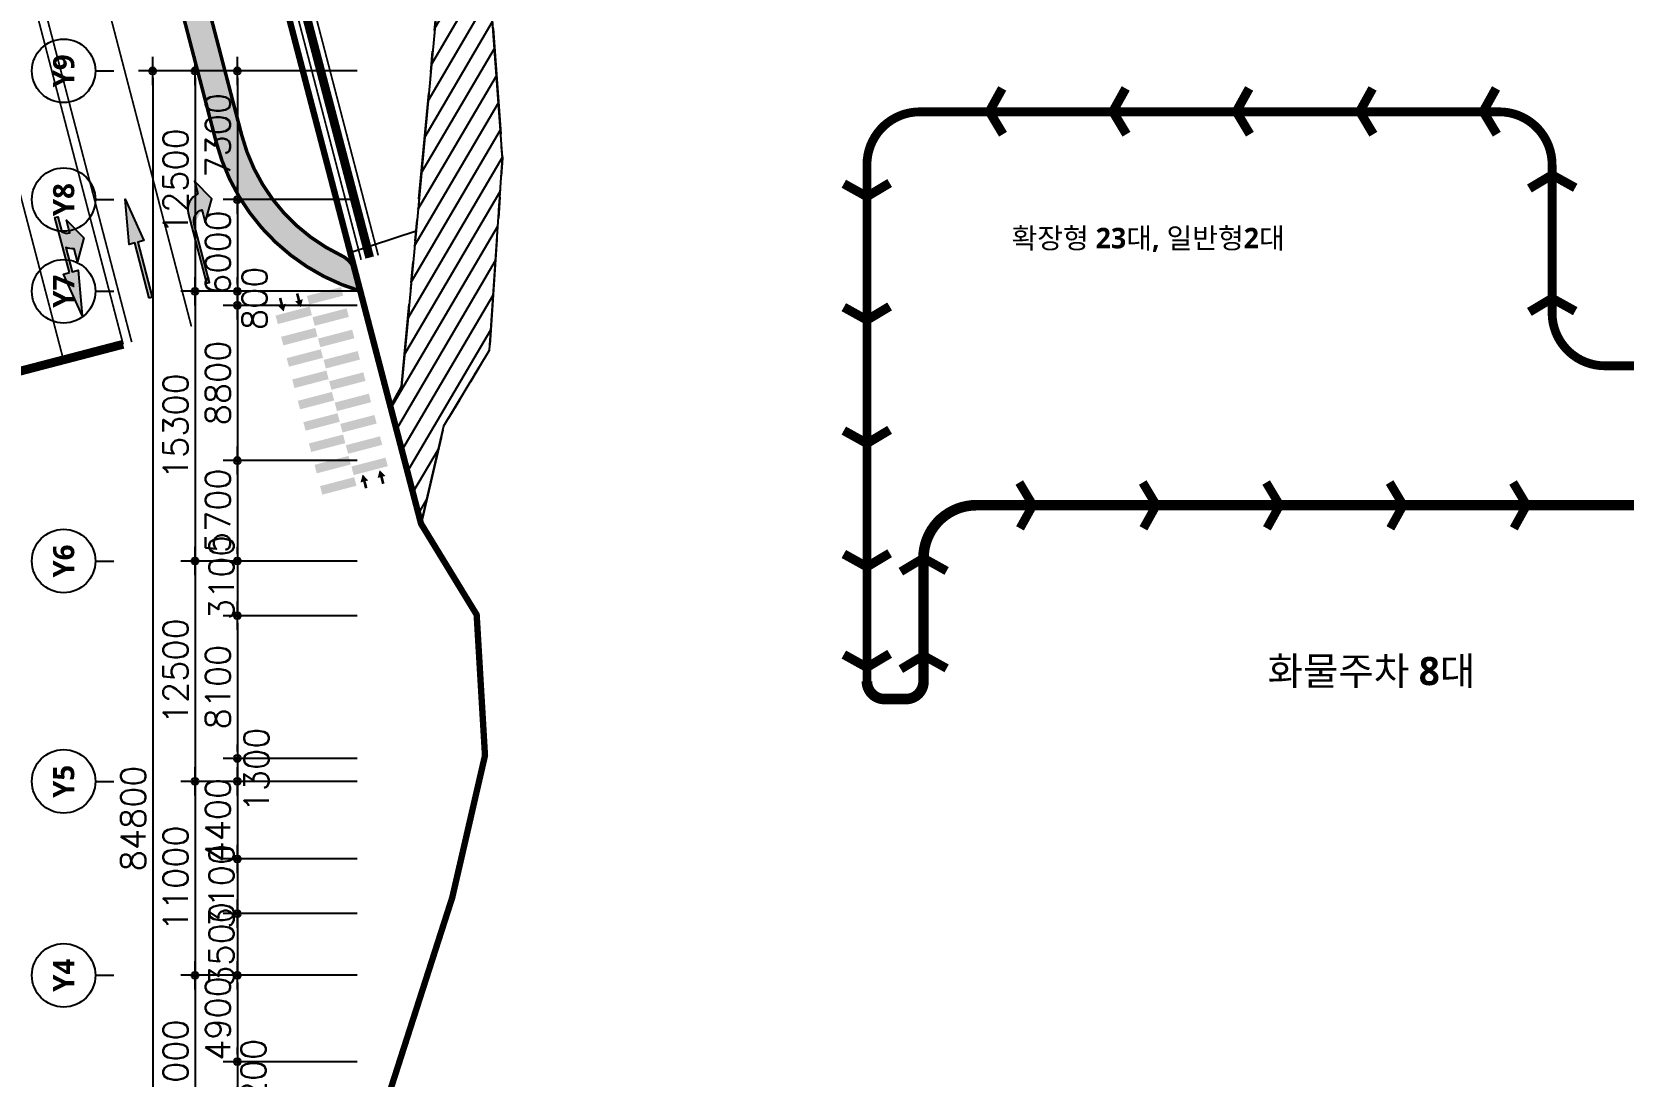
# Model space of a CAD drawing. Header units: millimetres. Extents: x 8000 to 190005487, y 8000 to 455456909.
# Drawn here: x 386411 to 476646, y 97260 to 156498 of the extents above; entities that cross this region are included whole.
import ezdxf
from ezdxf.enums import TextEntityAlignment as Align
from ezdxf.xclip import XClip

# ---------------------------------------------------------------- set-up
doc = ezdxf.new("R2010")
doc.units = ezdxf.units.MM
doc.header["$LTSCALE"] = 800
doc.header["$MEASUREMENT"] = 0
doc.header["$XCLIPFRAME"] = 0
doc.header["$PDSIZE"] = -10
for name, pattern in [('CENTER', [2, 1.25, -0.25, 0.25, -0.25]), ('HID', [2, 1.1, -0.9]), ('PHANTOM2', [31.75, 15.875, -3.175, 3.175, -3.175, 3.175, -3.175]), ('XREF_BASE$0$PHANTOM', [63.5, 31.75, -6.35, 6.35, -6.35, 6.35, -6.35]), ('XREF_BASE$0$PHANTOMX2', [5, 2.5, -0.5, 0.5, -0.5, 0.5, -0.5])]:
    doc.linetypes.add(name, pattern=pattern)
doc.layers.get('0').update_dxf_attribs({"linetype": 'CONTINUOUS'})
doc.layers.get('Defpoints').update_dxf_attribs({"color": 153, "linetype": 'CONTINUOUS'})
for name, color, linetype in [('1-지적선', 3, 'CONTINUOUS'), ('3-노면표시', 7, 'CONTINUOUS'), ('9', 3, 'CONTINUOUS'), ('CAA002', 30, 'CONTINUOUS'), ('COL', 2, 'CONTINUOUS'), ('LSMD_CONT_LDREG_41500', 1, 'CONTINUOUS'), ('rndur', 1, 'CONTINUOUS'), ('X-SEC-종$0$A-ST-AXIS-BUB', 7, 'CONTINUOUS'), ('XREF_BASE$0$CE_PROPERTY LINE', 2, 'XREF_BASE$0$PHANTOM'), ('사업부지', 7, 'CONTINUOUS'), ('성토옹벽', 6, 'CONTINUOUS')]:
    doc.layers.add(name, color=color, linetype=linetype)
doc.layers.add('A-MKXS-TEXT1', color=3, linetype='CONTINUOUS', lineweight=25)
doc.styles.add('SH_대대리576', font='')
doc.styles.get("Standard").update_dxf_attribs({"font": 'SIMPLEX.shx'})
doc.styles.get('SH_대대리576').set_extended_font_data('NanumGothic', bold=True)
doc.dimstyles.new('SHP 600', dxfattribs={"dimscale": 400, "dimtxt": 3.5, "dimasz": 1, "dimexe": 2, "dimexo": 2, "dimgap": 1, "dimtad": 1, "dimdec": 0, "dimzin": 0, "dimdsep": 46, "dimtxsty": 'Standard', "dimblk": 'DIMDOT', "dimcen": 0.09, "dimclrt": 3, "dimadec": 0, "dimazin": 1, "dimtfac": 1, "dimtdec": 0, "dimtix": 1, "dimtmove": 2, "dimatfit": 0, "dimldrblk": 'DIMDOT', "dimfxl": 1, "dimtfillclr": 3, "dimtolj": 1, "dimtzin": 0, "dimarcsym": 0})

# ---------------------------------------------------------------- blocks, each defined once
blk = doc.blocks.new('DIMDOT')
at = {"color": 0}
blk.add_line((-2, 0), (2, 0), dxfattribs=at)
for radius in [0.5, 0.25]:
    blk.add_circle((0, 0), radius, dxfattribs=at)
blk = doc.blocks.new('*D1110')
at = {"color": 0, "lineweight": -2}
for p, q in [((404865, 154281), (392465, 154281)), ((393265, 153881), (393265, 69881)), ((404865, 69481), (392465, 69481))]:
    blk.add_line(p, q, dxfattribs=at)
at = {"layer": 'Defpoints', "color": 0}
for p in [(405665, 154281), (393265, 69481), (405665, 69481)]:
    blk.add_point(p, dxfattribs=at)
at = {"color": 0, "linetype": 'ByBlock', "lineweight": -2, "xscale": 400, "yscale": 400, "zscale": 400}
for p, rotation in [((393265, 154281), 90), ((393265, 69481), 270)]:
    blk.add_blockref('DIMDOT', p, dxfattribs=dict(at, rotation=rotation))
at = {"color": 3, "insert": (392165, 111881), "char_height": 1400, "attachment_point": 5, "rotation": 90}
blk.add_mtext('\\A1;84800', dxfattribs=at)
blk = doc.blocks.new('*D1113')
at = {"color": 0, "lineweight": -2}
for p, q in [((404865, 102981), (394865, 102981)), ((395665, 102581), (395665, 92381)), ((404865, 91981), (394865, 91981))]:
    blk.add_line(p, q, dxfattribs=at)
at = {"layer": 'Defpoints', "color": 0}
for p in [(405665, 102981), (395665, 91981), (405665, 91981)]:
    blk.add_point(p, dxfattribs=at)
at = {"color": 0, "linetype": 'ByBlock', "lineweight": -2, "xscale": 400, "yscale": 400, "zscale": 400}
for p, rotation in [((395665, 102981), 90), ((395665, 91981), 270)]:
    blk.add_blockref('DIMDOT', p, dxfattribs=dict(at, rotation=rotation))
at = {"color": 3, "insert": (394565, 97481), "char_height": 1400, "attachment_point": 5, "rotation": 90}
blk.add_mtext('\\A1;11000', dxfattribs=at)
blk = doc.blocks.new('*D1114')
at = {"color": 0, "lineweight": -2}
for p, q in [((404865, 113981), (394865, 113981)), ((395665, 113581), (395665, 103381)), ((404865, 102981), (394865, 102981))]:
    blk.add_line(p, q, dxfattribs=at)
at = {"layer": 'Defpoints', "color": 0}
for p in [(405665, 113981), (395665, 102981), (405665, 102981)]:
    blk.add_point(p, dxfattribs=at)
at = {"color": 0, "linetype": 'ByBlock', "lineweight": -2, "xscale": 400, "yscale": 400, "zscale": 400}
for p, rotation in [((395665, 113981), 90), ((395665, 102981), 270)]:
    blk.add_blockref('DIMDOT', p, dxfattribs=dict(at, rotation=rotation))
at = {"color": 3, "insert": (394565, 108481), "char_height": 1400, "attachment_point": 5, "rotation": 90}
blk.add_mtext('\\A1;11000', dxfattribs=at)
blk = doc.blocks.new('*D1115')
at = {"color": 0, "lineweight": -2}
for p, q in [((404865, 126481), (394865, 126481)), ((395665, 126081), (395665, 114381)), ((404865, 113981), (394865, 113981))]:
    blk.add_line(p, q, dxfattribs=at)
at = {"layer": 'Defpoints', "color": 0}
for p in [(405665, 126481), (395665, 113981), (405665, 113981)]:
    blk.add_point(p, dxfattribs=at)
at = {"color": 0, "linetype": 'ByBlock', "lineweight": -2, "xscale": 400, "yscale": 400, "zscale": 400}
for p, rotation in [((395665, 126481), 90), ((395665, 113981), 270)]:
    blk.add_blockref('DIMDOT', p, dxfattribs=dict(at, rotation=rotation))
at = {"color": 3, "insert": (394565, 120231), "char_height": 1400, "attachment_point": 5, "rotation": 90}
blk.add_mtext('\\A1;12500', dxfattribs=at)
blk = doc.blocks.new('*D1116')
at = {"color": 0, "lineweight": -2}
for p, q in [((404865, 141781), (394865, 141781)), ((395665, 141381), (395665, 126881)), ((404865, 126481), (394865, 126481))]:
    blk.add_line(p, q, dxfattribs=at)
at = {"layer": 'Defpoints', "color": 0}
for p in [(405665, 141781), (395665, 126481), (405665, 126481)]:
    blk.add_point(p, dxfattribs=at)
at = {"color": 0, "linetype": 'ByBlock', "lineweight": -2, "xscale": 400, "yscale": 400, "zscale": 400}
for p, rotation in [((395665, 141781), 90), ((395665, 126481), 270)]:
    blk.add_blockref('DIMDOT', p, dxfattribs=dict(at, rotation=rotation))
at = {"color": 3, "insert": (394565, 134131), "char_height": 1400, "attachment_point": 5, "rotation": 90}
blk.add_mtext('\\A1;15300', dxfattribs=at)
blk = doc.blocks.new('*D1117')
at = {"color": 0, "lineweight": -2}
for p, q in [((404865, 154281), (394865, 154281)), ((395665, 153881), (395665, 142181)), ((404865, 141781), (394865, 141781))]:
    blk.add_line(p, q, dxfattribs=at)
at = {"layer": 'Defpoints', "color": 0}
for p in [(405665, 154281), (395665, 141781), (405665, 141781)]:
    blk.add_point(p, dxfattribs=at)
at = {"color": 0, "linetype": 'ByBlock', "lineweight": -2, "xscale": 400, "yscale": 400, "zscale": 400}
for p, rotation in [((395665, 154281), 90), ((395665, 141781), 270)]:
    blk.add_blockref('DIMDOT', p, dxfattribs=dict(at, rotation=rotation))
at = {"color": 3, "insert": (394565, 148031), "char_height": 1400, "attachment_point": 5, "rotation": 90}
blk.add_mtext('\\A1;12500', dxfattribs=at)
blk = doc.blocks.new('*D1118')
at = {"color": 0, "lineweight": -2}
for p, q in [((404865, 146981), (397265, 146981)), ((398065, 146581), (398065, 141381)), ((404865, 140981), (397265, 140981))]:
    blk.add_line(p, q, dxfattribs=at)
at = {"layer": 'Defpoints', "color": 0}
for p in [(405665, 146981), (398065, 140981), (405665, 140981)]:
    blk.add_point(p, dxfattribs=at)
at = {"color": 0, "linetype": 'ByBlock', "lineweight": -2, "xscale": 400, "yscale": 400, "zscale": 400}
for p, rotation in [((398065, 146981), 90), ((398065, 140981), 270)]:
    blk.add_blockref('DIMDOT', p, dxfattribs=dict(at, rotation=rotation))
at = {"color": 3, "insert": (396965, 143981), "char_height": 1400, "attachment_point": 5, "rotation": 90}
blk.add_mtext('\\A1;6000', dxfattribs=at)
blk = doc.blocks.new('*D1119')
at = {"color": 0, "lineweight": -2}
for p, q in [((404865, 140981), (397265, 140981)), ((398065, 140581), (398065, 132581)), ((404865, 132181), (397265, 132181))]:
    blk.add_line(p, q, dxfattribs=at)
at = {"layer": 'Defpoints', "color": 0}
for p in [(405665, 140981), (398065, 132181), (405665, 132181)]:
    blk.add_point(p, dxfattribs=at)
at = {"color": 0, "linetype": 'ByBlock', "lineweight": -2, "xscale": 400, "yscale": 400, "zscale": 400}
for p, rotation in [((398065, 140981), 90), ((398065, 132181), 270)]:
    blk.add_blockref('DIMDOT', p, dxfattribs=dict(at, rotation=rotation))
at = {"color": 3, "insert": (396965, 136581), "char_height": 1400, "attachment_point": 5, "rotation": 90}
blk.add_mtext('\\A1;8800', dxfattribs=at)
blk = doc.blocks.new('*D1120')
at = {"color": 0, "lineweight": -2}
for p, q in [((404865, 132181), (397265, 132181)), ((398065, 131781), (398065, 126881)), ((404865, 126481), (397265, 126481))]:
    blk.add_line(p, q, dxfattribs=at)
at = {"layer": 'Defpoints', "color": 0}
for p in [(405665, 132181), (398065, 126481), (405665, 126481)]:
    blk.add_point(p, dxfattribs=at)
at = {"color": 0, "linetype": 'ByBlock', "lineweight": -2, "xscale": 400, "yscale": 400, "zscale": 400}
for p, rotation in [((398065, 132181), 90), ((398065, 126481), 270)]:
    blk.add_blockref('DIMDOT', p, dxfattribs=dict(at, rotation=rotation))
at = {"color": 3, "insert": (396965, 129331), "char_height": 1400, "attachment_point": 5, "rotation": 90}
blk.add_mtext('\\A1;5700', dxfattribs=at)
blk = doc.blocks.new('*D1121')
at = {"color": 0, "lineweight": -2}
for p, q in [((398065, 126881), (398065, 127281)), ((404865, 126481), (397265, 126481)), ((398065, 126481), (398065, 123381)), ((404865, 123381), (397265, 123381)), ((398065, 122981), (398065, 122581))]:
    blk.add_line(p, q, dxfattribs=at)
at = {"layer": 'Defpoints', "color": 0}
for p in [(405665, 126481), (398065, 123381), (405665, 123381)]:
    blk.add_point(p, dxfattribs=at)
at = {"color": 0, "linetype": 'ByBlock', "lineweight": -2, "xscale": 400, "yscale": 400, "zscale": 400}
for p, rotation in [((398065, 126481), 270), ((398065, 123381), 90)]:
    blk.add_blockref('DIMDOT', p, dxfattribs=dict(at, rotation=rotation))
at = {"color": 3, "insert": (397165, 125531), "char_height": 1400, "attachment_point": 5, "rotation": 90}
blk.add_mtext('\\A1;3100', dxfattribs=at)
blk = doc.blocks.new('*D1122')
at = {"color": 0, "lineweight": -2}
for p, q in [((404865, 123381), (397265, 123381)), ((398065, 122981), (398065, 115681)), ((404865, 115281), (397265, 115281))]:
    blk.add_line(p, q, dxfattribs=at)
at = {"layer": 'Defpoints', "color": 0}
for p in [(405665, 123381), (398065, 115281), (405665, 115281)]:
    blk.add_point(p, dxfattribs=at)
at = {"color": 0, "linetype": 'ByBlock', "lineweight": -2, "xscale": 400, "yscale": 400, "zscale": 400}
for p, rotation in [((398065, 123381), 90), ((398065, 115281), 270)]:
    blk.add_blockref('DIMDOT', p, dxfattribs=dict(at, rotation=rotation))
at = {"color": 3, "insert": (396965, 119331), "char_height": 1400, "attachment_point": 5, "rotation": 90}
blk.add_mtext('\\A1;8100', dxfattribs=at)
blk = doc.blocks.new('*D1123')
at = {"color": 0, "lineweight": -2}
for p, q in [((398065, 115681), (398065, 116081)), ((404865, 115281), (397265, 115281)), ((398065, 115281), (398065, 113981)), ((404865, 113981), (397265, 113981)), ((398065, 113581), (398065, 113181))]:
    blk.add_line(p, q, dxfattribs=at)
at = {"layer": 'Defpoints', "color": 0}
for p in [(405665, 115281), (398065, 113981), (405665, 113981)]:
    blk.add_point(p, dxfattribs=at)
at = {"color": 0, "linetype": 'ByBlock', "lineweight": -2, "xscale": 400, "yscale": 400, "zscale": 400}
for p, rotation in [((398065, 115281), 270), ((398065, 113981), 90)]:
    blk.add_blockref('DIMDOT', p, dxfattribs=dict(at, rotation=rotation))
at = {"color": 3, "insert": (399150, 114631), "char_height": 1400, "attachment_point": 5, "rotation": 90}
blk.add_mtext('\\A1;1300', dxfattribs=at)
blk = doc.blocks.new('*D1124')
at = {"color": 0, "lineweight": -2}
for p, q in [((398065, 114381), (398065, 114781)), ((404865, 113981), (397265, 113981)), ((398065, 113981), (398065, 109581)), ((404865, 109581), (397265, 109581)), ((398065, 109181), (398065, 108781))]:
    blk.add_line(p, q, dxfattribs=at)
at = {"layer": 'Defpoints', "color": 0}
for p in [(405665, 113981), (398065, 109581), (405665, 109581)]:
    blk.add_point(p, dxfattribs=at)
at = {"color": 0, "linetype": 'ByBlock', "lineweight": -2, "xscale": 400, "yscale": 400, "zscale": 400}
for p, rotation in [((398065, 113981), 270), ((398065, 109581), 90)]:
    blk.add_blockref('DIMDOT', p, dxfattribs=dict(at, rotation=rotation))
at = {"color": 3, "insert": (396965, 111781), "char_height": 1400, "attachment_point": 5, "rotation": 90}
blk.add_mtext('\\A1;4400', dxfattribs=at)
blk = doc.blocks.new('*D1125')
at = {"color": 0, "lineweight": -2}
for p, q in [((398065, 109981), (398065, 110381)), ((404865, 109581), (397265, 109581)), ((398065, 109581), (398065, 106481)), ((404865, 106481), (397265, 106481)), ((398065, 106081), (398065, 105681))]:
    blk.add_line(p, q, dxfattribs=at)
at = {"layer": 'Defpoints', "color": 0}
for p in [(405665, 109581), (398065, 106481), (405665, 106481)]:
    blk.add_point(p, dxfattribs=at)
at = {"color": 0, "linetype": 'ByBlock', "lineweight": -2, "xscale": 400, "yscale": 400, "zscale": 400}
for p, rotation in [((398065, 109581), 270), ((398065, 106481), 90)]:
    blk.add_blockref('DIMDOT', p, dxfattribs=dict(at, rotation=rotation))
at = {"color": 3, "insert": (397165, 108031), "char_height": 1400, "attachment_point": 5, "rotation": 90}
blk.add_mtext('\\A1;3100', dxfattribs=at)
blk = doc.blocks.new('*D1126')
at = {"color": 0, "lineweight": -2}
for p, q in [((404865, 106481), (397265, 106481)), ((398065, 106881), (398065, 107281)), ((398065, 106481), (398065, 102981)), ((404865, 102981), (397265, 102981)), ((398065, 102581), (398065, 102181))]:
    blk.add_line(p, q, dxfattribs=at)
at = {"layer": 'Defpoints', "color": 0}
for p in [(405665, 106481), (398065, 102981), (405665, 102981)]:
    blk.add_point(p, dxfattribs=at)
at = {"color": 0, "linetype": 'ByBlock', "lineweight": -2, "xscale": 400, "yscale": 400, "zscale": 400}
for p, rotation in [((398065, 106481), 270), ((398065, 102981), 90)]:
    blk.add_blockref('DIMDOT', p, dxfattribs=dict(at, rotation=rotation))
at = {"color": 3, "insert": (397165, 104731), "char_height": 1400, "attachment_point": 5, "rotation": 90}
blk.add_mtext('\\A1;3500', dxfattribs=at)
blk = doc.blocks.new('*D1127')
at = {"color": 0, "lineweight": -2}
for p, q in [((404865, 102981), (397265, 102981)), ((398065, 102581), (398065, 98481)), ((404865, 98081), (397265, 98081))]:
    blk.add_line(p, q, dxfattribs=at)
at = {"layer": 'Defpoints', "color": 0}
for p in [(405665, 102981), (398065, 98081), (405665, 98081)]:
    blk.add_point(p, dxfattribs=at)
at = {"color": 0, "linetype": 'ByBlock', "lineweight": -2, "xscale": 400, "yscale": 400, "zscale": 400}
for p, rotation in [((398065, 102981), 90), ((398065, 98081), 270)]:
    blk.add_blockref('DIMDOT', p, dxfattribs=dict(at, rotation=rotation))
at = {"color": 3, "insert": (396965, 100531), "char_height": 1400, "attachment_point": 5, "rotation": 90}
blk.add_mtext('\\A1;4900', dxfattribs=at)
blk = doc.blocks.new('*D1128')
at = {"color": 0, "lineweight": -2}
for p, q in [((398065, 98481), (398065, 98881)), ((404865, 98081), (397265, 98081)), ((398065, 98081), (398065, 95881)), ((404865, 95881), (397265, 95881)), ((398065, 95481), (398065, 95081))]:
    blk.add_line(p, q, dxfattribs=at)
at = {"layer": 'Defpoints', "color": 0}
for p in [(405665, 98081), (398065, 95881), (405665, 95881)]:
    blk.add_point(p, dxfattribs=at)
at = {"color": 0, "linetype": 'ByBlock', "lineweight": -2, "xscale": 400, "yscale": 400, "zscale": 400}
for p, rotation in [((398065, 98081), 270), ((398065, 95881), 90)]:
    blk.add_blockref('DIMDOT', p, dxfattribs=dict(at, rotation=rotation))
at = {"color": 3, "insert": (398976, 96981), "char_height": 1400, "attachment_point": 5, "rotation": 90}
blk.add_mtext('\\A1;2200', dxfattribs=at)
blk = doc.blocks.new('*D1133')
at = {"color": 0, "lineweight": -2}
for p, q in [((404865, 154281), (397265, 154281)), ((398065, 153881), (398065, 147381)), ((404865, 146981), (397265, 146981))]:
    blk.add_line(p, q, dxfattribs=at)
at = {"layer": 'Defpoints', "color": 0}
for p in [(405665, 154281), (398065, 146981), (405665, 146981)]:
    blk.add_point(p, dxfattribs=at)
at = {"color": 0, "linetype": 'ByBlock', "lineweight": -2, "xscale": 400, "yscale": 400, "zscale": 400}
for p, rotation in [((398065, 154281), 90), ((398065, 146981), 270)]:
    blk.add_blockref('DIMDOT', p, dxfattribs=dict(at, rotation=rotation))
at = {"color": 3, "insert": (396965, 150631), "char_height": 1400, "attachment_point": 5, "rotation": 90}
blk.add_mtext('\\A1;7300', dxfattribs=at)
blk = doc.blocks.new('X-SEC-종$0$A-ST-AXIS-BUB-1')
at = {"layer": 'X-SEC-종$0$A-ST-AXIS-BUB'}
blk.add_line((0, 350), (0, 0), dxfattribs=at)
blk.add_circle((0, 950), 600, dxfattribs=at)
blk = doc.blocks.new('*D1155')
at = {"color": 0, "lineweight": -2}
for p, q in [((398065, 142181), (398065, 142581)), ((404865, 141781), (397265, 141781)), ((398065, 141781), (398065, 140981)), ((404865, 140981), (397265, 140981)), ((398065, 140581), (398065, 140181))]:
    blk.add_line(p, q, dxfattribs=at)
at = {"layer": 'Defpoints', "color": 0}
for p in [(405665, 141781), (398065, 140981), (405665, 140981)]:
    blk.add_point(p, dxfattribs=at)
at = {"color": 0, "linetype": 'ByBlock', "lineweight": -2, "xscale": 400, "yscale": 400, "zscale": 400}
for p, rotation in [((398065, 141781), 270), ((398065, 140981), 90)]:
    blk.add_blockref('DIMDOT', p, dxfattribs=dict(at, rotation=rotation))
at = {"color": 3, "insert": (399040, 141381), "char_height": 1400, "attachment_point": 5, "rotation": 90}
blk.add_mtext('\\A1;800', dxfattribs=at)
blk = doc.blocks.new('A$C53055D6E')
at = {"layer": 'XREF_BASE$0$CE_PROPERTY LINE', "color": 8, "linetype": 'XREF_BASE$0$PHANTOMX2', "ltscale": 3, "flags": 128}
for points in [[(436, 116514), (1065, 117654), (3002, 138566), (5516, 145246), (8259, 149251), (22480, 160611), (24653, 158067), (10492, 147441), (8512, 143344), (6210, 138580), (6786, 130614), (6046, 119714), (3466, 115422), (2171, 109870)], [(24653, 158067), (15380, 151109), (8259, 149251), (3838, 149290), (748, 147602), (-6916, 147572), (-7299, 146160), (-1843, 125252), (436, 116516), (2171, 109870), (5326, 104706), (5798, 96717), (3940, 88655), (43, 76541), (81, 64279), (3722, 52297), (8342, 45951), (24954, 35648), (27528, 32946), (33205, 26984), (45785, 19196), (55262, 14961), (63842, 9900), (67943, 799), (71065, 403), (74495, 0), (71416, 11497), (72509, 16027), (80907, 20283), (84381, 29814), (86654, 26118), (86417, 19281), (94182, 16961), (94474, 13223), (94701, 13128), (143072, 50641), (145797, 73715), (141926, 86006), (137274, 142330), (130340, 137929), (128629, 139085), (122336, 140647), (114378, 141402), (105827, 145930), (90331, 146144), (69871, 143916), (58636, 140116), (56478, 144307), (45633, 153630)], [(15380, 151109), (8259, 149251), (5516, 145246), (3002, 138566), (1884, 126494), (1065, 117654), (437, 116515), (2171, 109870), (3466, 115422), (6046, 119714), (6786, 130614), (6210, 138580), (8512, 143344), (10492, 147441)]]:
    blk.add_lwpolyline(points, close=True, dxfattribs=at)
blk.add_lwpolyline([(-1843, 125252), (1884, 126494)], dxfattribs=at)
at = {"layer": '성토옹벽', "color": 4, "linetype": 'Continuous', "ltscale": 10, "const_width": 100, "flags": 128}
for points in [[(55628, 144636), (45495, 153353), (24724, 157745), (15091, 150517), (8341, 148908), (803, 147102), (-6578, 145344), (-6578, 145344), (-1228, 124843)], [(54976, 143878), (45038, 152427), (24961, 156673), (15530, 149597), (8575, 147936), (853, 146091), (-5352, 144608), (-260, 125095)]]:
    blk.add_lwpolyline(points, dxfattribs=at)
at = {"layer": '성토옹벽', "color": 4, "linetype": 'CENTER', "ltscale": 100, "const_width": 500, "flags": 128}
blk.add_lwpolyline([(55302, 144257), (45267, 152890), (24842, 157209), (15312, 150058), (8457, 148426), (858, 146602), (-5991, 144974), (-5991, 144974), (-744, 124969)], dxfattribs=at)
blk = doc.blocks.new('G$C940A8A8A')
at = {"layer": 'LSMD_CONT_LDREG_41500', "color": 7, "linetype": 'Continuous', "const_width": 0.26}
blk.add_lwpolyline([(13683, 131658), (14579, 132602), (21734, 152348), (25853, 158177), (29518, 161359), (46147, 168760), (47607, 165750), (31222, 159044), (28272, 155580), (24841, 151551), (23387, 143698), (19919, 133338), (16339, 129836), (13684, 124791)], close=True, dxfattribs=at)
at = {"layer": 'LSMD_CONT_LDREG_41500', "color": 1, "linetype": 'Continuous', "const_width": 300, "flags": 128}
blk.add_lwpolyline([(108147, 137630), (87787, 140640), (75957, 139800), (74927, 144400), (66787, 156160), (47607, 165750), (36878, 161359), (29518, 161359), (25251, 162513), (21834, 161660), (14411, 163566), (13684, 162297), (13684, 140689), (13684, 131660), (13684, 124791), (15433, 118998), (13873, 111149), (10039, 103817), (3210, 93080)], dxfattribs=at)
at = {"layer": 'LSMD_CONT_LDREG_41500', "color": 7, "linetype": 'Continuous', "const_width": 0.26}
blk.add_lwpolyline([(13684, 140689), (17603, 140949)], dxfattribs=at)
blk = doc.blocks.new('123123')
at = {"transparency": 33554687}
h = blk.add_hatch(dxfattribs=at)
h.set_pattern_fill('ANSI31', color=6, scale=7000, angle=14.62513, style=0)
h.set_pattern_definition([(59.62512505, (-197077868.5, -418947641.6), (-754.8935534, 442.4485542), [])])
h.paths.add_polyline_path([(-43252, 10995), (-50374, 9137), (-53116, 5133), (-55630, -1548), (-56749, -13620), (-57568, -22460), (-58196, -23599), (-56461, -30244), (-55166, -24692), (-52586, -20400), (-51847, -9500), (-52423, -1534), (-50120, 3230), (-48140, 7327)])
at = {"layer": '3-노면표시'}
h = blk.add_hatch(color=8, dxfattribs=at)
edge = h.paths.add_edge_path()
edge.add_arc((-68732, -12421), 960, 113.72579, 193.14827)
edge.add_line((-69667, -12640), (-68633, -16603))
edge.add_line((-68633, -16603), (-68466, -16559))
edge.add_line((-68466, -16559), (-69325, -13266))
edge.add_arc((-68690, -13070), 664, 107.10747, 197.11754, ccw=False)
edge.add_line((-68886, -12436), (-68813, -12715))
edge.add_line((-68813, -12715), (-68696, -13161))
edge.add_line((-68696, -13161), (-68332, -11814))
edge.add_line((-68332, -11814), (-69308, -10817))
edge.add_line((-69308, -10817), (-69119, -11543))
blk.add_hatch(color=8, dxfattribs=at).paths.add_polyline_path([(-71873, -17448), (-72688, -14322), (-73023, -14410), (-73246, -11844), (-72186, -14191), (-72521, -14279), (-71705, -17405)])
h = blk.add_hatch(color=8, dxfattribs=at)
edge = h.paths.add_edge_path()
edge.add_line((-76405, -16007), (-77221, -12881))
edge.add_line((-77221, -12881), (-77053, -12838))
edge.add_line((-77053, -12838), (-76830, -13691))
edge.add_arc((-76511, -13109), 664, 241.28871, 282.13843)
edge.add_line((-76372, -13758), (-76445, -13479))
edge.add_line((-76445, -13479), (-76561, -13032))
edge.add_line((-76561, -13032), (-75585, -14030))
edge.add_line((-75585, -14030), (-75949, -15377))
edge.add_line((-75949, -15377), (-76139, -14651))
edge.add_arc((-76231, -13696), 960, 247.54053, 275.52012, ccw=False)
edge.add_line((-76598, -14583), (-76237, -15964))
edge.add_line((-76237, -15964), (-75902, -15876))
edge.add_line((-75902, -15876), (-75680, -18442))
edge.add_line((-75680, -18442), (-76740, -16095))
edge.add_line((-76740, -16095), (-76405, -16007))
at = {"layer": '사업부지', "linetype": 'Continuous'}
h = blk.add_hatch(dxfattribs=at)
h.set_pattern_fill('AR-HBONE', color=8, scale=100, angle=14.62295, style=0)
h.set_pattern_definition([(59.62295331, (-152706624.56, -461770356.86), (-142.81125256, 547.36180552), [1200, -400]), (149.62295331, (-152706422.3, -461770011.77), (-142.81125256, 547.36180552), [1200, -400])])
edge = h.paths.add_edge_path()
edge.add_arc((-175728, 146781), 167876, 319.67, 322.33082, ccw=False)
edge.add_arc((-118040, 100322), 93851, 314.07463, 318.49856, ccw=False)
edge.add_arc((-118040, 100322), 93851, 310.12729, 314.07463, ccw=False)
edge.add_arc((-118040, 100322), 93851, 304.12732, 310.12729, ccw=False)
edge.add_arc((-57812, 11458), 13500, 124.12732, 194.19412)
edge.add_line((-70900, 8147), (-68479, -1130))
edge.add_line((-68479, -1130), (-66633, -8205))
edge.add_arc((-56474, -5554), 10500, 194.62295, 244.54761)
edge.add_arc((-61631, -16390), 1500, 14.62295, 64.54761, ccw=False)
edge.add_line((-60179, -16011), (-59907, -17053))
edge.add_arc((-56474, -5554), 12000, 194.62295, 253.37154, ccw=False)
edge.add_line((-68085, -8584), (-72352, 7770))
edge.add_line((-72352, 7770), (-72261, 7430))
edge.add_arc((-57812, 11458), 15000, 124.12732, 195.57735, ccw=False)
edge.add_arc((-118040, 100322), 92351, 304.12732, 310.12729)
edge.add_arc((-118040, 100322), 92351, 310.12729, 314.07463)
edge.add_arc((-118040, 100322), 92351, 314.07463, 318.48907)
edge.add_arc((-175728, 146781), 166376, 319.67529, 320.61331)
edge.add_arc((-175727, 146780), 166375, 320.61332, 320.99411)
edge.add_arc((-41778, 38287), 6000, 100.24842, 140.99411, ccw=False)
blk.add_lwpolyline([(-43252, 10995), (-50374, 9137), (-53116, 5133), (-55630, -1548), (-56749, -13620), (-57568, -22460), (-58196, -23599), (-56461, -30244), (-55166, -24692), (-52586, -20400), (-51847, -9500), (-52423, -1534), (-50120, 3230), (-48140, 7327)], close=True)
at = {"color": 8, "linetype": 'Continuous'}
for points in [[(-62809, -17813), (-60874, -17308), (-62936, -17329), (-61000, -16824)], [(-62809, -17815), (-60874, -17310), (-62935, -17331), (-61000, -16826)], [(-62652, -18418), (-64587, -18923), (-62778, -17934), (-64713, -18439)], [(-62651, -18419), (-64587, -18924), (-62778, -17936), (-64713, -18441)], [(-64255, -18216), (-64573, -17886), (-64138, -17772), (-64573, -17886)], [(-64254, -18218), (-64573, -17887), (-64137, -17774), (-64573, -17887)], [(-64283, -17812), (-64384, -17425), (-64428, -17849), (-64529, -17462)], [(-63287, -17964), (-63606, -17633), (-63170, -17520), (-63606, -17633)], [(-63287, -17965), (-63605, -17635), (-63170, -17521), (-63605, -17635)], [(-63315, -17559), (-63416, -17172), (-63460, -17597), (-63561, -17210)], [(-62494, -19023), (-60559, -18518), (-62620, -18539), (-60685, -18034)], [(-62494, -19024), (-60558, -18519), (-62620, -18540), (-60685, -18036)], [(-62336, -19627), (-64271, -20132), (-62462, -19144), (-64398, -19648)], [(-62336, -19629), (-64271, -20134), (-62462, -19145), (-64397, -19650)], [(-62178, -20232), (-60243, -19727), (-62305, -19748), (-60369, -19243)], [(-62178, -20234), (-60243, -19729), (-62304, -19750), (-60369, -19245)], [(-62021, -20837), (-63956, -21342), (-62147, -20353), (-64082, -20858)], [(-62020, -20838), (-63955, -21343), (-62146, -20355), (-64082, -20860)], [(-61863, -21442), (-59928, -20937), (-61989, -20958), (-60054, -20453)], [(-61862, -21443), (-59927, -20938), (-61989, -20959), (-60053, -20455)], [(-61705, -22046), (-63640, -22551), (-61831, -21563), (-63766, -22067)], [(-61705, -22048), (-63640, -22553), (-61831, -21564), (-63766, -22069)], [(-61547, -22651), (-59612, -22146), (-61673, -22167), (-59738, -21662)], [(-61547, -22653), (-59612, -22148), (-61673, -22169), (-59738, -21664)], [(-61389, -23256), (-63325, -23761), (-61516, -22772), (-63451, -23277)], [(-61389, -23258), (-63324, -23762), (-61515, -22774), (-63450, -23279)], [(-61232, -23861), (-59296, -23356), (-61358, -23377), (-59423, -22872)], [(-61231, -23862), (-59296, -23357), (-61357, -23378), (-59422, -22874)], [(-61074, -24465), (-63009, -24970), (-61200, -23982), (-63135, -24487)], [(-61073, -24467), (-63009, -24972), (-61200, -23983), (-63135, -24488)], [(-60916, -25070), (-58981, -24565), (-61042, -24586), (-59107, -24081)], [(-60916, -25072), (-58980, -24567), (-61042, -24588), (-59107, -24083)], [(-60758, -25675), (-62693, -26180), (-60884, -25191), (-62820, -25696)], [(-60758, -25677), (-62693, -26181), (-60884, -25193), (-62819, -25698)], [(-60600, -26280), (-58665, -25775), (-60727, -25796), (-58791, -25291)], [(-60600, -26281), (-58665, -25776), (-60726, -25797), (-58791, -25293)], [(-60443, -26884), (-62378, -27389), (-60569, -26401), (-62504, -26906)], [(-60442, -26886), (-62378, -27391), (-60569, -26402), (-62504, -26907)], [(-60285, -27489), (-58350, -26984), (-60411, -27005), (-58476, -26500)], [(-60285, -27491), (-58349, -26986), (-60411, -27007), (-58476, -26502)], [(-60127, -28094), (-62062, -28599), (-60253, -27610), (-62189, -28115)], [(-60127, -28096), (-62062, -28600), (-60253, -27612), (-62188, -28117)], [(-59776, -27460), (-59457, -27790), (-59893, -27904), (-59457, -27790)], [(-59775, -27461), (-59457, -27792), (-59892, -27905), (-59457, -27792)], [(-59747, -27866), (-59646, -28253), (-59602, -27828), (-59501, -28215)], [(-59747, -27867), (-59646, -28254), (-59602, -27829), (-59501, -28216)], [(-58808, -27207), (-58490, -27537), (-58925, -27651), (-58490, -27537)], [(-58808, -27209), (-58489, -27539), (-58925, -27653), (-58489, -27539)], [(-58780, -27613), (-58679, -28000), (-58635, -27575), (-58534, -27962)], [(-58779, -27615), (-58678, -28002), (-58634, -27577), (-58533, -27964)]]:
    blk.add_solid(points, dxfattribs=at)
at = {"layer": '1-지적선'}
blk.add_polyline3d([(-58199, -23603, 0), (-58198, -23602, 0)], dxfattribs=at)
at = {"layer": '3-노면표시', "color": 8}
for points in [[(-69119, -11543, 0.361119), (-69667, -12640), (-68633, -16603), (-68466, -16559), (-69325, -13266, -0.414265), (-68886, -12436), (-68813, -12715), (-68696, -13161), (-68332, -11814), (-69308, -10817)], [(-76405, -16007), (-77221, -12881), (-77053, -12838), (-76830, -13691, 0.180152), (-76372, -13758), (-76445, -13479), (-76561, -13032), (-75585, -14030), (-75949, -15377), (-76139, -14651, -0.122694), (-76598, -14583), (-76237, -15964), (-75902, -15876), (-75680, -18442), (-76740, -16095)]]:
    blk.add_lwpolyline(points, format="xyb", close=True, dxfattribs=at)
blk.add_lwpolyline([(-71873, -17448), (-72688, -14322), (-73023, -14410), (-73246, -11844), (-72186, -14191), (-72521, -14279), (-71705, -17405)], close=True, dxfattribs=at)
at = {"layer": 'CAA002', "color": 8, "elevation": 91000, "flags": 128}
blk.add_lwpolyline([(-58546, -22271), (-58481, -22271)], dxfattribs=at)
at = {"layer": 'rndur', "linetype": 'PHANTOM2', "ltscale": 2, "const_width": 360, "flags": 128}
blk.add_lwpolyline([(206883, -157310), (202971, -156085), (192523, -138055), (192037, -134393), (187653, -139214), (180694, -143462), (173737, -143509), (161354, -148904), (157725, -144242), (154816, -136784), (158050, -127241), (126239, -144923), (122996, -147375), (114777, -142533), (78067, -156212), (59378, -150969), (50990, -145420), (42961, -141949), (35259, -140747), (23792, -141142), (15855, -140119), (12425, -139716), (9303, -139321), (5202, -130219), (-3377, -125158), (-12855, -120922), (-25433, -113134), (-31110, -107172), (-33684, -104469), (-50296, -94166), (-54916, -87820), (-58556, -75838), (-58594, -63575), (-54697, -51462), (-52838, -43399), (-53310, -35411), (-56465, -30247), (-58199, -23603), (-65933, 6044), (-65550, 7455), (-83110, 7388), (-99556, 7405), (-100789, 7832), (-83513, -58384), (-91570, -60086), (-90952, -159807)], dxfattribs=at)
at = {"layer": 'rndur', "linetype": 'PHANTOM2', "ltscale": 2, "flags": 128}
blk.add_lwpolyline([(206883, -157310), (202971, -156085), (192523, -138055), (192037, -134393), (187653, -139214), (180694, -143462), (173737, -143509), (161354, -148904), (157725, -144242), (154816, -136784), (158050, -127241), (126239, -144923), (122996, -147375), (114777, -142533), (78067, -156212), (59378, -150969), (50990, -145420), (42961, -141949), (35259, -140747), (23792, -141142), (15855, -140119), (12425, -139716), (9303, -139321), (5202, -130219), (-3377, -125158), (-12855, -120922), (-25433, -113134), (-31110, -107172), (-33684, -104469), (-50296, -94166), (-54916, -87820), (-58556, -75838), (-58594, -63575), (-54697, -51462), (-52838, -43399), (-53310, -35411), (-56465, -30247), (-58199, -23603), (-65933, 6044), (-65550, 7455), (-83110, 7388), (-99556, 7405), (-100789, 7832), (-83513, -58384), (-91570, -60086), (-90952, -159807)], dxfattribs=at)
at = {"layer": '사업부지', "color": 8, "linetype": 'Continuous', "flags": 128}
blk.add_lwpolyline([(-42845, 44191, 200, 200, -0.011611), (-47751, 38133, 200, 200, -0.019305), (-52757, 32896, 200, 200, -0.017225), (-57554, 28562, 200, 200, -0.026186), (-65386, 22633, 200, 200, 0.315619), (-70900, 8147, 200, 200, 0), (-68479, -1130, 200, 200, 0), (-66633, -8205, 200, 200, 0.22135), (-60986, -15035, 200, 200, -0.22135), (-60179, -16011, 200, 200, 0), (-59907, -17053, 200, 200, -0.262105), (-68085, -8584, 200, 200, 0), (-72352, 7770, 200, 200, 0), (-72261, 7430, 200, 200, -0.322269), (-66228, 23875, 200, 200, 0.026186), (-58520, 29709, 200, 200, 0.017225), (-53801, 33974, 200, 200, 0.019264), (-48884, 39115, 200, 200, 0.004093), (-47139, 41206, 0, 0, 0), (-47139, 41206, 200, 200, 0.001662), (-46440, 42063, 200, 200, -0.179684)], format="xyseb", close=True, dxfattribs=at)
at = {"layer": '사업부지', "color": 8, "linetype": 'Continuous', "ltscale": 10, "const_width": 200, "flags": 128}
for points in [[(-42845, 44191, -0.011611), (-47751, 38133, -0.019305), (-52757, 32896, -0.017225), (-57554, 28562, -0.026186), (-65386, 22633, 0.315619), (-70900, 8147), (-68479, -1130), (-66633, -8205, 0.22135), (-60986, -15035, -0.22135), (-60179, -16011), (-59907, -17053)], [(-47139, 41206, -0.004093), (-48884, 39115, -0.019264), (-53801, 33974, -0.017225), (-58520, 29709, -0.026186), (-66228, 23875, 0.322269), (-72261, 7430), (-72352, 7770), (-68085, -8584, 0.262105), (-59907, -17053, 0.262105)]]:
    blk.add_lwpolyline(points, format="xyb", dxfattribs=at)
at = {"layer": '사업부지', "color": 8, "linetype": 'Continuous', "ltscale": 10, "flags": 128}
for points, const_width in [([(-83336, 18182), (-73356, -20071)], 100), ([(-82866, 18360), (-72872, -19944)], 100), ([(-84136, 7385), (-76742, -20954)], 100), ([(-76393, 7415), (-69485, -19061)], 100), ([(-80665, -21978), (-73356, -20071)], 500)]:
    blk.add_lwpolyline(points, dxfattribs=dict(at, const_width=const_width))
at = {"rotation": 14.62512504690287}
blk.add_blockref('G$C940A8A8A', (-38193, -154447), dxfattribs=at)

msp = doc.modelspace()

# ---------------------------------------------------------------- linework, layer by layer
at = {"layer": '9', "color": 10, "ltscale": 0.01, "const_width": 500}
for points in [[(442402.4, 130933.7), (443173.4, 129647), (442444.5, 128336)], [(449402.4, 130933.7), (450173.4, 129647), (449444.5, 128336)], [(456402.4, 130933.7), (457173.4, 129647), (456444.5, 128336)], [(463402.4, 130933.7), (464173.4, 129647), (463444.5, 128336)], [(470402.4, 130933.7), (471173.4, 129647), (470444.5, 128336)], [(435685.9, 125876.1), (436972.6, 126647), (438283.6, 125918.1)], [(435685.9, 120349.1), (436972.6, 121120.1), (438283.6, 120391.2)]]:
    msp.add_lwpolyline(points, dxfattribs=at)
at = {"layer": '9', "color": 10, "linetype": 'HID', "const_width": 600}
msp.add_lwpolyline([(433764.8, 119651, 0.4142136), (434764.8, 118651), (435972.6, 118651, 0.4142136), (436972.6, 119651), (436972.6, 126647, -0.4142136), (439972.6, 129647), (527173.4, 129647)], format="xyb", dxfattribs=at)
at = {"layer": 'COL', "color": 130, "ltscale": 1000, "const_width": 520.8}
for points in [[(441479.8, 150689.6), (440708.8, 151976.3), (441437.7, 153287.3)], [(448479.8, 150689.6), (447708.8, 151976.3), (448437.7, 153287.3)], [(455479.8, 150689.6), (454708.8, 151976.3), (455437.7, 153287.3)], [(462479.8, 150689.6), (461708.8, 151976.3), (462437.7, 153287.3)], [(469479.8, 150689.6), (468708.8, 151976.3), (469437.7, 153287.3)], [(435051.5, 147921.7), (433764.8, 147150.8), (432453.8, 147879.6)], [(471328.7, 147610.5), (472615.4, 148381.5), (473926.4, 147652.6)], [(471328.7, 140610.5), (472615.4, 141381.5), (473926.4, 140652.6)], [(435051.5, 140921.7), (433764.8, 140150.8), (432453.8, 140879.6)], [(435051.5, 133921.7), (433764.8, 133150.8), (432453.8, 133879.6)], [(435051.5, 126921.7), (433764.8, 126150.8), (432453.8, 126879.6)], [(435051.5, 121217.8), (433764.8, 120446.9), (432453.8, 121175.7)]]:
    msp.add_lwpolyline(points, dxfattribs=at)
at = {"layer": 'COL', "color": 130, "linetype": 'HID', "ltscale": 1000, "const_width": 500}
msp.add_lwpolyline([(525635, 137552.3), (475615.4, 137552.3, -0.4142136), (472615.4, 140552.3), (472615.4, 148959.6, 0.4142136), (469615.4, 151959.6), (436764.8, 151959.6, 0.4142136), (433764.8, 148959.6), (433764.8, 119651)], format="xyb", dxfattribs=at)

# ---------------------------------------------------------------- block references
ref = msp.add_blockref('123123', (464944.9, 158844.9))
XClip(ref).set_block_clipping_path([(-120944.9433038561, -150844.9393511166), (163055.0566959581, 70755.0606488834)])
at = {"layer": 'X-SEC-종$0$A-ST-AXIS-BUB', "xscale": 3, "yscale": 3, "zscale": 3, "rotation": 90}
for p in [(391065.5, 154281.5), (391065.5, 146981.5), (391065.5, 141781.5), (391065.5, 126481.5), (391065.5, 113981.5), (391065.5, 102981.5)]:
    msp.add_blockref('X-SEC-종$0$A-ST-AXIS-BUB-1', p, dxfattribs=at)
at = {"layer": '성토옹벽', "linetype": 'ByBlock'}
msp.add_blockref('A$C53055D6E', (406312.8, 18724.5), dxfattribs=at)

# ---------------------------------------------------------------- texts
at = {"color": 7, "style": 'SH_대대리576'}
msp.add_text('확장형 23대, 일반형2대', height=1163.113, dxfattribs=at).set_placement((441961.4, 144215.8))
at = {"layer": 'A-MKXS-TEXT1', "style": 'SH_대대리576'}
msp.add_text('화물주차 8대', height=1600, dxfattribs=at).set_placement((462370.7, 120240.6), align=Align.MIDDLE_CENTER)
at = {"layer": 'X-SEC-종$0$A-ST-AXIS-BUB', "style": 'SH_대대리576'}
for s, p in [('Y9', (388215.5, 154281.5)), ('Y8', (388215.5, 146981.5)), ('Y7', (388215.5, 141781.5)), ('Y6', (388215.5, 126481.5)), ('Y5', (388215.5, 113981.5)), ('Y4', (388215.5, 102981.5))]:
    msp.add_text(s, height=1200, rotation=90, dxfattribs=at).set_placement(p, align=Align.MIDDLE_CENTER)

# ---------------------------------------------------------------- dimensions: what is measured, and where the dimension line sits
for base, p1, p2, picture, middle in [((393265.5, 69481.5), (405665.5, 154281.5), (405665.5, 69481.5), '*D1110', (392164.5, 111881.5)), ((395665.5, 141781.5), (405665.5, 154281.5), (405665.5, 141781.5), '*D1117', (394564.5, 148031.5)), ((398065.5, 146981.5), (405665.5, 154281.5), (405665.5, 146981.5), '*D1133', (396964.5, 150631.5)), ((398065.5, 140981.5), (405665.5, 146981.5), (405665.5, 140981.5), '*D1118', (396964.5, 143981.5)), ((395665.5, 126481.5), (405665.5, 141781.5), (405665.5, 126481.5), '*D1116', (394564.5, 134131.5)), ((398065.5, 132181.5), (405665.5, 140981.5), (405665.5, 132181.5), '*D1119', (396964.5, 136581.5)), ((398065.5, 126481.5), (405665.5, 132181.5), (405665.5, 126481.5), '*D1120', (396964.5, 129331.5)), ((395665.5, 113981.5), (405665.5, 126481.5), (405665.5, 113981.5), '*D1115', (394564.5, 120231.5)), ((398065.5, 115281.5), (405665.5, 123381.5), (405665.5, 115281.5), '*D1122', (396964.5, 119331.5)), ((395665.5, 102981.5), (405665.5, 113981.5), (405665.5, 102981.5), '*D1114', (394564.5, 108481.5)), ((398065.5, 109581.5), (405665.5, 113981.5), (405665.5, 109581.5), '*D1124', (396964.5, 111781.5)), ((395665.5, 91981.5), (405665.5, 102981.5), (405665.5, 91981.5), '*D1113', (394564.5, 97481.5)), ((398065.5, 98081.5), (405665.5, 102981.5), (405665.5, 98081.5), '*D1127', (396964.5, 100531.5))]:
    dim = msp.add_linear_dim(base=base, p1=p1, p2=p2, angle=90, dimstyle='SHP 600')
    dim.commit()
    dim.dimension.update_dxf_attribs({"geometry": picture, "text_midpoint": middle})
for base, p1, p2, picture, middle in [((398065.5, 140981.5), (405665.5, 141781.5), (405665.5, 140981.5), '*D1155', (399039.8, 141381.5)), ((398065.5, 123381.5), (405665.5, 126481.5), (405665.5, 123381.5), '*D1121', (397164.9, 125531.5)), ((398065.5, 113981.5), (405665.5, 115281.5), (405665.5, 113981.5), '*D1123', (399150.3, 114631.5)), ((398065.5, 106481.5), (405665.5, 109581.5), (405665.5, 106481.5), '*D1125', (397164.9, 108031.5)), ((398065.5, 102981.5), (405665.5, 106481.5), (405665.5, 102981.5), '*D1126', (397164.9, 104731.5)), ((398065.5, 95881.5), (405665.5, 98081.5), (405665.5, 95881.5), '*D1128', (398976, 96981.5))]:
    dim = msp.add_linear_dim(base=base, p1=p1, p2=p2, angle=90, dimstyle='SHP 600')
    dim.commit()
    dim.dimension.update_dxf_attribs({"geometry": picture, "text_midpoint": middle, "dimtype": 160})

doc.saveas('drawing.dxf')
